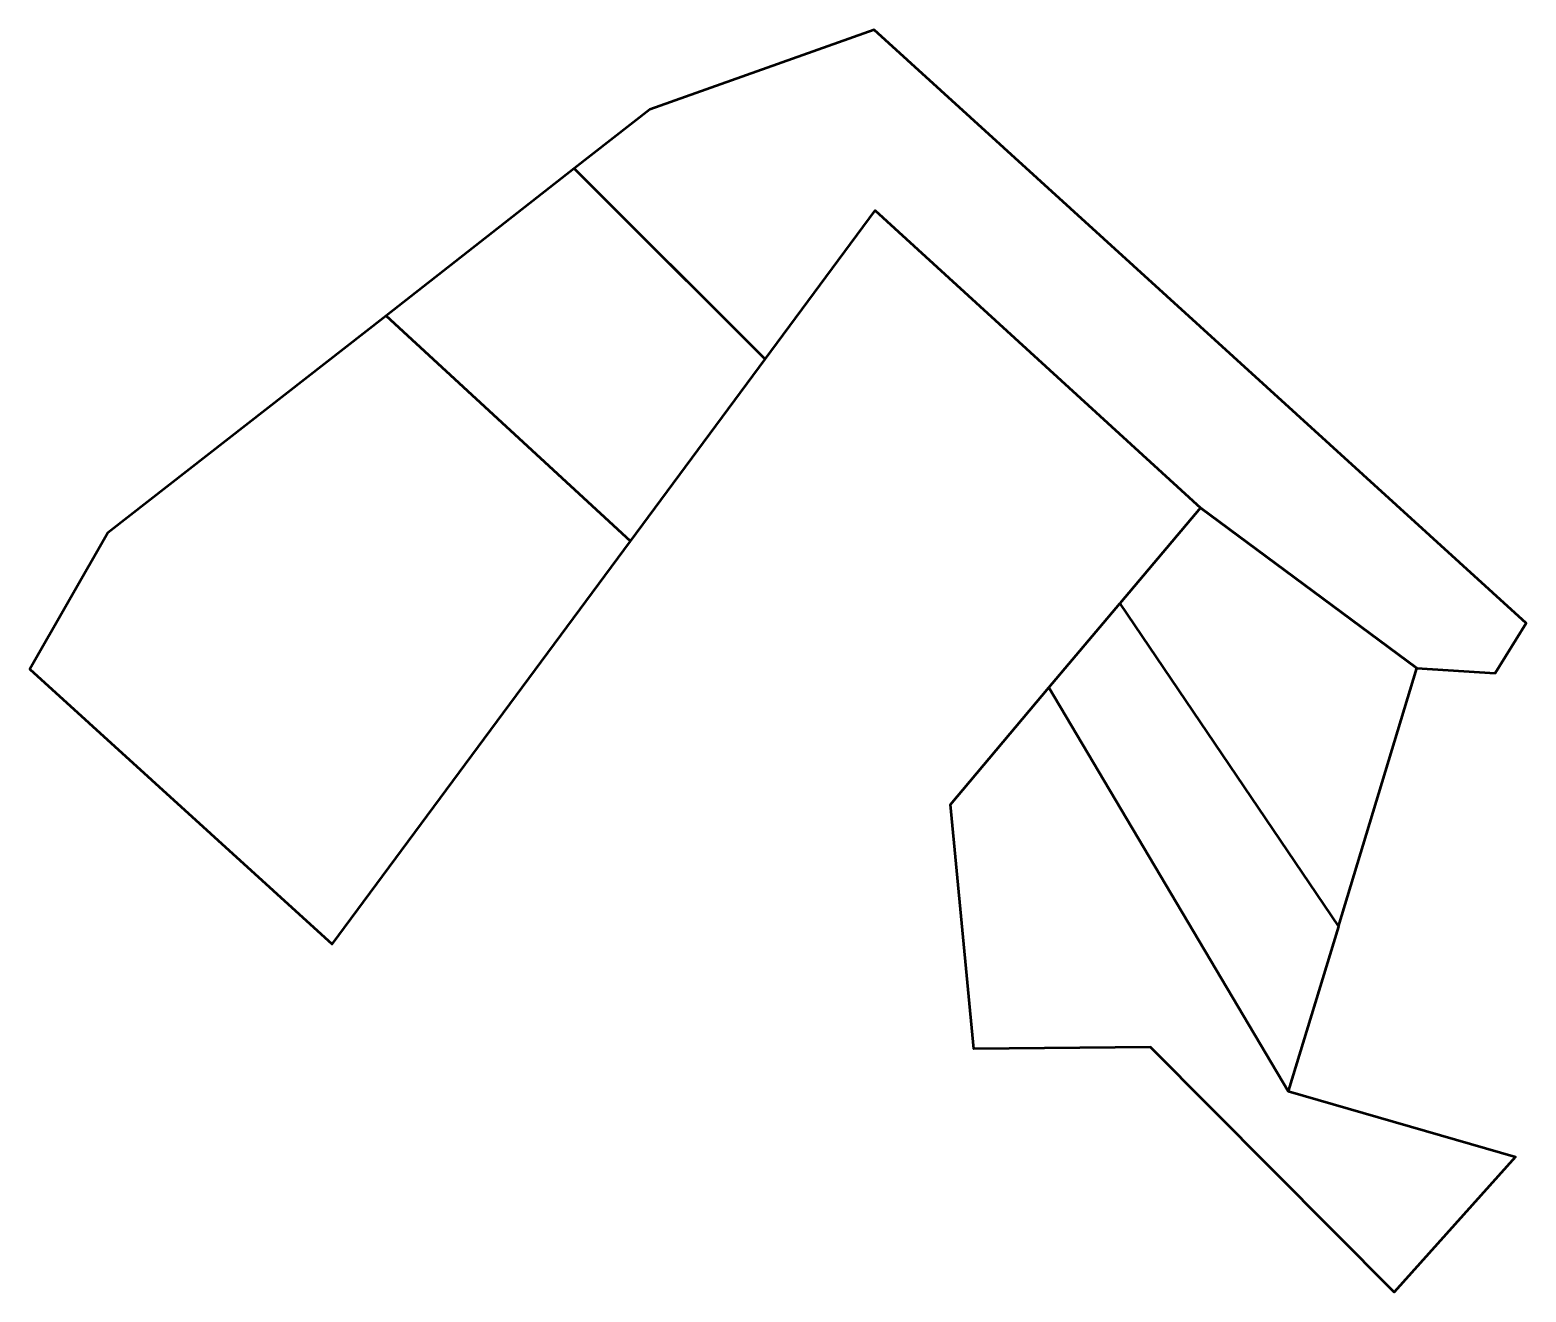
# Model space of a CAD drawing. Header units: metres. Extents: x 807558 to 807694, y 9157315 to 9157430.
import ezdxf

# ---------------------------------------------------------------- set-up
doc = ezdxf.new("R2010")
doc.units = ezdxf.units.M
doc.header["$MEASUREMENT"] = 0
doc.layers.add('2868-21069', color=1, linetype='Continuous')

msp = doc.modelspace()

# ---------------------------------------------------------------- linework, layer by layer
at = {"layer": '2868-21069', "color": 3, "lineweight": 53, "true_color": 0x00ff00}
for points in [[(807625.03, 9157399.69), (807635.08, 9157413.25), (807664.76, 9157386.12), (807684.51, 9157371.49), (807691.67, 9157371.03), (807694.48, 9157375.58), (807634.98, 9157429.73), (807614.51, 9157422.46), (807607.61, 9157417.07), (807610.72, 9157413.96)], [(807590.43, 9157403.65), (807565.04, 9157383.82), (807557.92, 9157371.4), (807585.5, 9157346.31), (807612.73, 9157383.07)], [(807657.4, 9157377.39), (807677.35, 9157347.91), (807672.78, 9157332.89), (807650.93, 9157369.71)]]:
    msp.add_lwpolyline(points, close=True, dxfattribs=at)
at = {"layer": '2868-21069', "color": 6, "lineweight": 53, "true_color": 0xff00ff}
for points in [[(807607.61, 9157417.07), (807590.43, 9157403.65), (807612.73, 9157383.07), (807625.03, 9157399.69)], [(807672.78, 9157332.89), (807693.51, 9157326.89), (807682.44, 9157314.55), (807660.19, 9157336.9), (807644.06, 9157336.75), (807641.94, 9157359.05), (807650.93, 9157369.71)]]:
    msp.add_lwpolyline(points, close=True, dxfattribs=at)
at = {"layer": '2868-21069', "color": 254, "lineweight": 53, "true_color": 0xcccccc}
msp.add_lwpolyline([(807677.35, 9157347.91), (807684.51, 9157371.49), (807664.76, 9157386.12), (807657.4, 9157377.39)], close=True, dxfattribs=at)

doc.saveas('drawing.dxf')
